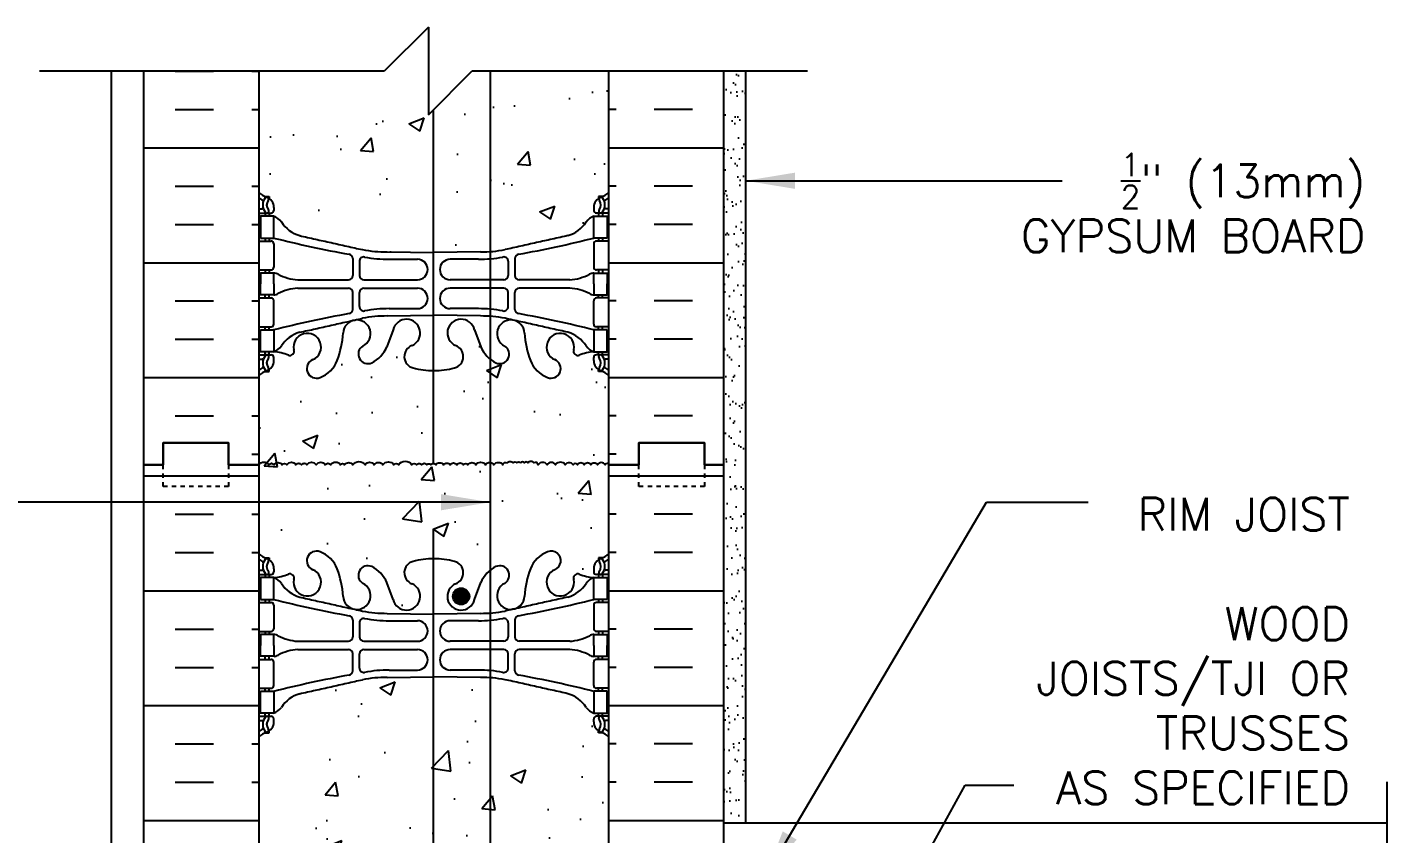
# Model space of a CAD drawing. Header units: inches. Extents: x 91.7 to 140.3, y -25.2 to 44.5.
# Drawn here: x 108.19 to 139.26, y 26.05 to 44.49 of the extents above; entities that cross this region are included whole.
import ezdxf

# ---------------------------------------------------------------- set-up
doc = ezdxf.new("R2010")
doc.units = ezdxf.units.IN
doc.header["$LTSCALE"] = 0.5
doc.header["$MEASUREMENT"] = 0
doc.linetypes.add('DASHED2', pattern=[0.375, 0.25, -0.125])
for name, color, linetype in [('HATCH', 12, 'Continuous'), ('line25', 2, 'Continuous'), ('LINE3', 3, 'Continuous'), ('LINE50', 5, 'Continuous'), ('LINE9', 9, 'Continuous'), ('TEXT', 4, 'Continuous'), ('Web_Edge', 9, 'Continuous')]:
    doc.layers.add(name, color=color, linetype=linetype)
doc.styles.add('DIM', font='romans.shx', dxfattribs={"width": 0.7})
doc.styles.add('ROMANS', font='romans.shx', dxfattribs={"height": 1.125})
doc.dimstyles.new('ext_12', dxfattribs={"dimscale": 12, "dimtxt": 0.09375, "dimasz": 0.09375, "dimexe": 0.09375, "dimexo": 0.0625, "dimgap": 0.0625, "dimtad": 1, "dimdec": 1, "dimzin": 3, "dimdsep": 46, "dimlunit": 4, "dimtxsty": 'DIM', "dimcen": 0.09, "dimdle": 0.09375, "dimclrt": 4, "dimadec": 0, "dimazin": 0, "dimtfac": 1, "dimtdec": 1, "dimtmove": 2, "dimatfit": 3, "dimfxl": 1, "dimfrac": 2, "dimtolj": 1, "dimtzin": 0, "dimarcsym": 0})

msp = doc.modelspace()

# ---------------------------------------------------------------- hatches: boundary and pattern name
at = {"layer": 'HATCH'}
h = msp.add_hatch(dxfattribs=at)
h.set_pattern_fill('AR-CONC', color=256, scale=0.5)
edge = h.paths.add_edge_path()
edge.add_arc((121.139, 27.903), 0.5, 46.2109, 66.4218)
edge.add_line((121.339, 28.361), (121.249, 28.361))
edge.add_line((121.249, 28.361), (121.249, 28.403))
edge.add_arc((121.389, 28.61), 0.25, 180, 235.9442, ccw=False)
edge.add_line((121.139, 28.61), (121.139, 28.677))
edge.add_arc((121.201, 28.677), 0.0625, 90, 180, ccw=False)
edge.add_line((121.201, 28.74), (121.249, 28.74))
edge.add_line((121.249, 28.74), (121.249, 28.81))
edge.add_line((121.249, 28.81), (121.144, 28.81))
edge.add_arc((121.266, 29.152), 0.364, 212.0424, 250.3387, ccw=False)
edge.add_arc((120.343, 28.541), 0.743, 34.228, 73.8107)
edge.add_spline(control_points=[(120.55, 29.255), (119.113, 29.576)], knot_values=[0, 0, 1, 1], degree=1, periodic=0)
edge.add_arc((118.557, 26.644), 2.984, 79.2546, 90.0995)
edge.add_line((118.551, 29.628), (117.485, 29.644))
edge.add_line((117.485, 29.644), (116.418, 29.628))
edge.add_arc((116.413, 26.644), 2.984, 89.9005, 100.7454)
edge.add_spline(control_points=[(115.857, 29.576), (114.419, 29.255)], knot_values=[0, 0, 1, 1], degree=1, periodic=0)
edge.add_arc((114.627, 28.541), 0.743, 106.1893, 145.772)
edge.add_arc((113.703, 29.152), 0.364, 289.6613, 327.9576, ccw=False)
edge.add_line((113.826, 28.81), (113.721, 28.81))
edge.add_line((113.721, 28.81), (113.721, 28.74))
edge.add_line((113.721, 28.74), (113.768, 28.74))
edge.add_arc((113.768, 28.677), 0.0625, 0, 90, ccw=False)
edge.add_line((113.831, 28.677), (113.831, 28.61))
edge.add_arc((113.581, 28.61), 0.25, 304.0558, 360, ccw=False)
edge.add_line((113.721, 28.403), (113.721, 28.361))
edge.add_line((113.721, 28.361), (113.631, 28.361))
edge.add_arc((113.831, 27.903), 0.5, 113.5782, 133.7891)
edge.add_line((113.485, 28.264), (113.485, 22.717))
edge.add_arc((113.831, 23.078), 0.5, 226.2109, 246.4218)
edge.add_line((113.631, 22.62), (113.721, 22.62))
edge.add_line((113.721, 22.62), (113.721, 22.578))
edge.add_arc((113.581, 22.371), 0.25, 0, 55.9442, ccw=False)
edge.add_line((113.831, 22.371), (113.831, 22.303))
edge.add_arc((113.768, 22.303), 0.0625, -90, 0, ccw=False)
edge.add_line((113.768, 22.241), (113.721, 22.241))
edge.add_line((113.721, 22.241), (113.721, 22.171))
edge.add_line((113.721, 22.171), (113.826, 22.171))
edge.add_arc((113.703, 21.828), 0.364, 32.0424, 70.3387, ccw=False)
edge.add_arc((114.627, 22.44), 0.743, 214.228, 253.8107)
edge.add_spline(control_points=[(114.419, 21.726), (115.857, 21.405)], knot_values=[0, 0, 1, 1], degree=1, periodic=0)
edge.add_arc((116.413, 24.337), 2.984, 259.2546, 270.0995)
edge.add_line((116.418, 21.353), (117.485, 21.337))
edge.add_line((117.485, 21.337), (118.551, 21.353))
edge.add_arc((118.557, 24.337), 2.984, 269.9005, 280.7454)
edge.add_spline(control_points=[(119.113, 21.405), (120.55, 21.726)], knot_values=[0, 0, 1, 1], degree=1, periodic=0)
edge.add_arc((120.343, 22.44), 0.743, 286.1893, 325.772)
edge.add_arc((121.266, 21.828), 0.364, 109.6613, 147.9576, ccw=False)
edge.add_line((121.144, 22.171), (121.249, 22.171))
edge.add_line((121.249, 22.171), (121.249, 22.241))
edge.add_line((121.249, 22.241), (121.201, 22.241))
edge.add_arc((121.201, 22.303), 0.0625, 180, 270, ccw=False)
edge.add_line((121.139, 22.303), (121.139, 22.365))
edge.add_line((121.139, 22.365), (118.61, 22.365))
edge.add_line((118.61, 22.365), (118.11, 22.865))
edge.add_line((118.11, 22.865), (118.11, 23.99))
edge.add_line((118.11, 23.99), (118.61, 24.49))
edge.add_line((118.61, 24.49), (121.485, 24.49))
edge.add_line((121.485, 24.49), (121.485, 28.264))
edge = h.paths.add_edge_path()
edge.add_line((121.249, 40.62), (121.339, 40.62))
edge.add_arc((121.139, 41.078), 0.5, 293.5782, 313.7891)
edge.add_line((121.485, 40.717), (121.485, 43.49))
edge.add_line((121.485, 43.49), (118.36, 43.49))
edge.add_line((118.36, 43.49), (117.36, 42.49))
edge.add_line((117.36, 42.49), (117.36, 44.49))
edge.add_line((117.36, 44.49), (116.36, 43.49))
edge.add_line((116.36, 43.49), (113.485, 43.49))
edge.add_line((113.485, 43.49), (113.485, 40.717))
edge.add_arc((113.831, 41.078), 0.5, 226.2109, 246.4218)
edge.add_line((113.631, 40.62), (113.721, 40.62))
edge.add_line((113.721, 40.62), (113.721, 40.578))
edge.add_arc((113.581, 40.371), 0.25, 0, 55.9442, ccw=False)
edge.add_line((113.831, 40.371), (113.831, 40.303))
edge.add_arc((113.768, 40.303), 0.0625, -90, 0, ccw=False)
edge.add_line((113.768, 40.241), (113.721, 40.241))
edge.add_line((113.721, 40.241), (113.721, 40.171))
edge.add_line((113.721, 40.171), (113.826, 40.171))
edge.add_arc((113.703, 39.828), 0.364, 32.0424, 70.3387, ccw=False)
edge.add_arc((114.627, 40.44), 0.743, 214.228, 253.8107)
edge.add_spline(control_points=[(114.419, 39.726), (115.857, 39.405)], knot_values=[0, 0, 1, 1], degree=1, periodic=0)
edge.add_arc((116.413, 42.337), 2.984, 259.2546, 270.0995)
edge.add_line((116.418, 39.353), (117.485, 39.337))
edge.add_line((117.485, 39.337), (118.551, 39.353))
edge.add_arc((118.557, 42.337), 2.984, 269.9005, 280.7454)
edge.add_spline(control_points=[(119.113, 39.405), (120.55, 39.726)], knot_values=[0, 0, 1, 1], degree=1, periodic=0)
edge.add_arc((120.343, 40.44), 0.743, 286.1893, 325.772)
edge.add_arc((121.266, 39.828), 0.364, 109.6613, 147.9576, ccw=False)
edge.add_line((121.144, 40.171), (121.249, 40.171))
edge.add_line((121.249, 40.171), (121.249, 40.241))
edge.add_line((121.249, 40.241), (121.201, 40.241))
edge.add_arc((121.201, 40.303), 0.0625, 180, 270, ccw=False)
edge.add_line((121.139, 40.303), (121.139, 40.371))
edge.add_arc((121.389, 40.371), 0.25, 124.0558, 180, ccw=False)
edge.add_line((121.249, 40.578), (121.249, 40.62))
h = msp.add_hatch(dxfattribs=at)
h.set_pattern_fill('INSUL', color=256, scale=7, style=0)
h.set_pattern_definition([(0, (-2812.6767, -362.5191), (0, 2.625), []), (0, (-2812.6767, -361.6441), (0, 2.625), [0.875, -0.875]), (0, (-2812.6767, -360.7691), (0, 2.625), [0.875, -0.875])])
h.paths.add_polyline_path([(113.485, 43.49), (110.86, 43.49), (110.86, 34.49), (111.297, 34.49), (111.297, 34.99), (112.797, 34.99), (112.797, 34.49), (113.485, 34.49)])
h = msp.add_hatch(dxfattribs=at)
h.set_pattern_fill('INSUL', color=256, scale=7, style=0)
h.set_pattern_definition([(180, (3047.6465, -362.5191), (0, 2.625), []), (180, (3047.6465, -361.6441), (0, 2.625), [0.875, -0.875]), (180, (3047.6465, -360.7691), (0, 2.625), [0.875, -0.875])])
h.paths.add_polyline_path([(124.11, 43.49), (121.485, 43.49), (121.485, 34.49), (122.172, 34.49), (122.172, 34.99), (123.672, 34.99), (123.672, 34.49), (124.11, 34.49)])
h = msp.add_hatch(dxfattribs=at)
h.set_pattern_fill('AR-SAND', color=256, scale=0.25, style=0)
h.set_pattern_definition([(37.5, (66.8089, -2.7638), (-0.0157483, 0.481706), [0, -0.38, 0, -0.425, 0, -0.40625]), (7.5, (66.8089, -2.7638), (0.442444, 0.7055365), [0, -0.205, 0, -0.3425, 0, -0.13125]), (327.5, (66.5014, -2.7638), (0.7785355, 0.0014148), [0, -0.125, 0, -0.45, 0, -0.5875]), (317.5, (66.5014, -2.7638), (0.7515317, 0.219419), [0, -0.0625, 0, -0.295, 0, -0.3375])])
h.paths.add_polyline_path([(124.61, 43.49), (124.11, 43.49), (124.11, 26.303), (124.61, 26.303)])
h = msp.add_hatch(dxfattribs=at)
h.set_pattern_fill('AR-CONC', color=256, scale=0.5)
h.paths.add_polyline_path([(121.485, 36.525, 0.088416), (121.339, 36.622), (121.249, 36.622), (121.249, 36.664, -0.249069), (121.139, 36.871), (121.139, 36.938, -0.414214), (121.201, 37.001), (121.249, 37.001), (121.249, 37.071), (121.144, 37.071, 0.085348), (120.814, 36.995, -0.669601), (120.682, 37.116, 2.087231), (120.248, 36.891, -1), (120.085, 36.482, -0.227838), (119.68, 36.907, -0.06598), (119.555, 37.515, 1.629604), (119.084, 37.214, -1.059167), (118.878, 36.832, -0.16372), (118.556, 37.186), (118.414, 37.573, 1.612474), (117.982, 37.213, -0.734872), (117.959, 36.702, -0.068475), (117.485, 36.64, -0.068475), (117.011, 36.702, -0.734872), (116.988, 37.213, 1.612474), (116.556, 37.573), (116.413, 37.186, -0.16372), (116.092, 36.832, -1.059167), (115.885, 37.214, 1.629604), (115.414, 37.515, -0.06598), (115.29, 36.907, -0.227838), (114.885, 36.482, -1), (114.722, 36.891, 2.087231), (114.288, 37.116, -0.669601), (114.155, 36.995, 0.085348), (113.826, 37.071), (113.721, 37.071), (113.721, 37.001), (113.768, 37.001, -0.414214), (113.831, 36.938), (113.831, 36.871, -0.249069), (113.721, 36.664), (113.721, 36.622), (113.631, 36.622, 0.088416), (113.485, 36.525), (113.485, 34.49, -0.520567), (113.716, 34.49, -0.520567), (113.836, 34.49, -0.520567), (114.02, 34.49, -0.520567), (114.125, 34.49, -0.520567), (114.335, 34.49, -0.520567), (114.461, 34.49, -0.520567), (114.587, 34.49, -0.520567), (114.796, 34.49, -0.520567), (115.006, 34.49, -0.520567), (115.127, 34.49, -0.520567), (115.353, 34.49, -0.520567), (115.447, 34.49, -0.520567), (115.636, 34.49, -0.520567), (115.914, 34.49, -0.520567), (116.124, 34.49, -0.520567), (116.323, 34.49, -0.520567), (116.57, 34.49, -0.520567), (116.68, 34.49, -0.520567), (116.986, 34.49, -0.520567), (117.091, 34.49, -0.520567), (117.207, 34.49, -0.520567), (117.327, 34.49, -0.520567), (117.416, 34.49, -0.520567), (117.532, 34.49, -0.520567), (117.71, 34.49, -0.520567), (117.857, 34.49, -0.520567), (118.009, 34.49, -0.520567), (118.167, 34.49, -0.520567), (118.266, 34.49, -0.520567), (118.445, 34.49, -0.520567), (118.665, 34.49, -0.520567), (118.859, 34.49, -0.520567), (119.064, 34.49, -0.520567), (119.164, 34.532, -0.520567), (119.295, 34.532, -0.520567), (119.384, 34.532, -0.520567), (119.467, 34.532, -0.520567), (119.55, 34.532, -0.520567), (119.639, 34.532, -0.520567), (119.77, 34.532, -0.520567), (119.87, 34.49, -0.520567), (120.074, 34.49, -0.520567), (120.269, 34.49, -0.520567), (120.489, 34.49, -0.520567), (120.667, 34.49, -0.520567), (120.767, 34.49, -0.520567), (120.924, 34.49, -0.520567), (121.076, 34.49, -0.520567), (121.223, 34.49, -0.520567), (121.402, 34.49, -0.615119), (121.485, 34.49)])
h.paths.add_polyline_path([(121.485, 34.49, 0.615119), (121.402, 34.49, 0.520567), (121.223, 34.49, 0.520567), (121.076, 34.49, 0.520567), (120.924, 34.49, 0.520567), (120.767, 34.49, 0.520567), (120.667, 34.49, 0.520567), (120.489, 34.49, 0.520567), (120.269, 34.49, 0.520567), (120.074, 34.49, 0.520567), (119.87, 34.49, 0.520567), (119.77, 34.532, 0.520567), (119.639, 34.532, 0.520567), (119.55, 34.532, 0.520567), (119.467, 34.532, 0.520567), (119.384, 34.532, 0.520567), (119.295, 34.532, 0.520567), (119.164, 34.532, 0.520567), (119.064, 34.49, 0.520567), (118.859, 34.49, 0.520567), (118.665, 34.49, 0.520567), (118.445, 34.49, 0.520567), (118.266, 34.49, 0.520567), (118.167, 34.49, 0.520567), (118.009, 34.49, 0.520567), (117.857, 34.49, 0.520567), (117.71, 34.49, 0.520567), (117.532, 34.49, 0.520567), (117.416, 34.49, 0.520567), (117.327, 34.49, 0.520567), (117.207, 34.49, 0.520567), (117.091, 34.49, 0.520567), (116.986, 34.49, 0.520567), (116.68, 34.49, 0.520567), (116.57, 34.49, 0.520567), (116.323, 34.49, 0.520567), (116.124, 34.49, 0.520567), (115.914, 34.49, 0.520567), (115.636, 34.49, 0.520567), (115.447, 34.49, 0.520567), (115.353, 34.49, 0.520567), (115.127, 34.49, 0.520567), (115.006, 34.49, 0.520567), (114.796, 34.49, 0.520567), (114.587, 34.49, 0.520567), (114.461, 34.49, 0.520567), (114.335, 34.49, 0.520567), (114.125, 34.49, 0.520567), (114.02, 34.49, 0.520567), (113.836, 34.49, 0.520567), (113.716, 34.49, 0.520567), (113.485, 34.49), (113.485, 32.456, 0.088416), (113.631, 32.359), (113.721, 32.359), (113.721, 32.317, -0.249069), (113.831, 32.11), (113.831, 32.042, -0.414214), (113.768, 31.98), (113.721, 31.98), (113.721, 31.91), (113.826, 31.91, 0.085348), (114.155, 31.985, -0.669601), (114.288, 31.865, 2.087231), (114.722, 32.09, -1), (114.885, 32.498, -0.227838), (115.29, 32.074, -0.06598), (115.414, 31.465, 1.629604), (115.885, 31.766, -1.059167), (116.092, 32.148, -0.16372), (116.413, 31.795), (116.556, 31.408, 1.612474), (116.988, 31.767, -0.734872), (117.011, 32.278, -0.068475), (117.485, 32.34, -0.068475), (117.959, 32.278, -0.734872), (117.982, 31.767, 1.612474), (118.414, 31.408), (118.556, 31.795, -0.16372), (118.878, 32.148, -1.059167), (119.084, 31.766, 1.629604), (119.555, 31.465, -0.06598), (119.68, 32.074, -0.227838), (120.085, 32.498, -1), (120.248, 32.09, 2.087231), (120.682, 31.865, -0.669601), (120.814, 31.985, 0.085348), (121.144, 31.91), (121.249, 31.91), (121.249, 31.98), (121.201, 31.98, -0.414214), (121.139, 32.042), (121.139, 32.11, -0.249069), (121.249, 32.317), (121.249, 32.359), (121.339, 32.359, 0.088416), (121.485, 32.456)])
h = msp.add_hatch(dxfattribs=at)
h.set_pattern_fill('INSUL', color=256, scale=7, style=0)
h.set_pattern_definition([(0, (-2812.6767, -380.5191), (0, 2.625), []), (0, (-2812.6767, -379.6441), (0, 2.625), [0.875, -0.875]), (0, (-2812.6767, -378.7691), (0, 2.625), [0.875, -0.875])])
h.paths.add_polyline_path([(110.86, 16.49), (111.297, 16.49), (111.297, 16.99), (112.797, 16.99), (112.797, 16.49), (113.485, 16.49), (113.485, 34.49), (112.797, 34.49), (112.797, 34.99), (111.297, 34.99), (111.297, 34.49), (110.86, 34.49)])
h = msp.add_hatch(dxfattribs=at)
h.set_pattern_fill('INSUL', color=256, scale=7, style=0)
h.set_pattern_definition([(180, (3047.6465, -380.5191), (0, 2.625), []), (180, (3047.6465, -379.6441), (0, 2.625), [0.875, -0.875]), (180, (3047.6465, -378.7691), (0, 2.625), [0.875, -0.875])])
h.paths.add_polyline_path([(121.485, 24.49), (124.11, 24.49), (124.11, 34.49), (123.672, 34.49), (123.672, 34.99), (122.172, 34.99), (122.172, 34.49), (121.485, 34.49)])
at = {"layer": 'LINE3'}
msp.add_hatch(color=256, dxfattribs=at).paths.add_polyline_path([(117.921, 31.48, 1), (118.296, 31.48, 1)])

# ---------------------------------------------------------------- linework, layer by layer
at = {"layer": 'HATCH'}
for points in [[(113.485, 34.49, -0.520567), (113.716, 34.49, -0.520567), (113.836, 34.49, -0.520567), (114.02, 34.49, -0.520567), (114.125, 34.49, -0.520567), (114.335, 34.49, -0.520567), (114.461, 34.49, -0.520567), (114.587, 34.49, -0.520567), (114.796, 34.49, -0.520567), (115.006, 34.49, -0.520567), (115.127, 34.49, -0.520567), (115.353, 34.49, -0.520567), (115.447, 34.49, -0.520567), (115.636, 34.49, -0.520567), (115.914, 34.49, -0.520567), (116.124, 34.49, -0.520567), (116.323, 34.49, -0.520567), (116.57, 34.49, -0.520567), (116.68, 34.49, -0.520567), (116.986, 34.49, -0.520567), (117.091, 34.49, -0.520567), (117.207, 34.49, -0.520567), (117.327, 34.49, -0.520567), (117.416, 34.49, -0.520567), (117.532, 34.49, -0.520567), (117.71, 34.49, -0.520567), (117.857, 34.49, -0.520567), (118.009, 34.49, -0.520567), (118.167, 34.49, -0.520567), (118.266, 34.49, -0.520567), (118.445, 34.49, -0.520567), (118.665, 34.49, -0.520567), (118.859, 34.49, -0.520567), (119.064, 34.49, -0.520567), (119.164, 34.532, -0.520567), (119.295, 34.532, -0.520567), (119.384, 34.532, -0.520567), (119.467, 34.532)], [(121.485, 34.49, 0.615119), (121.402, 34.49, 0.520567), (121.223, 34.49, 0.520567), (121.076, 34.49, 0.520567), (120.924, 34.49, 0.520567), (120.767, 34.49, 0.520567), (120.667, 34.49, 0.520567), (120.489, 34.49, 0.520567), (120.269, 34.49, 0.520567), (120.074, 34.49, 0.520567), (119.87, 34.49, 0.520567), (119.77, 34.532, 0.520567), (119.639, 34.532, 0.520567), (119.55, 34.532, 0.520567), (119.467, 34.532)]]:
    msp.add_lwpolyline(points, format="xyb", dxfattribs=at)
at = {"layer": 'line25'}
for p, q in [((113.485, 43.49), (113.485, 34.49)), ((121.485, 34.49), (121.485, 43.49)), ((113.485, 34.49), (113.485, 16.49)), ((121.485, 10.865), (121.485, 34.49))]:
    msp.add_line(p, q, dxfattribs=at)
at = {"layer": 'LINE3'}
for p, q in [((118.775, 43.49), (118.775, 14.851)), ((117.473, 42.604), (117.473, 34.52)), ((117.473, 33.02), (117.473, -2.396))]:
    msp.add_line(p, q, dxfattribs=at)
msp.add_circle((118.109, 31.48), 0.188, dxfattribs=at)
at = {"layer": 'LINE50'}
for p, q in [((110.86, 34.49), (110.86, 43.49)), ((124.11, 34.49), (124.11, 43.49)), ((110.86, 16.49), (110.86, 34.49)), ((124.11, 16.49), (124.11, 34.49))]:
    msp.add_line(p, q, dxfattribs=at)
for points in [[(110.86, 34.49), (111.297, 34.49), (111.297, 34.99), (112.797, 34.99), (112.797, 34.49), (113.485, 34.49)], [(113.485, 34.49), (112.797, 34.49), (112.797, 34.99), (111.297, 34.99), (111.297, 34.49), (110.86, 34.49)], [(124.11, 34.49), (123.672, 34.49), (123.672, 34.99), (122.172, 34.99), (122.172, 34.49), (121.485, 34.49)], [(121.485, 34.49), (122.172, 34.49), (122.172, 34.99), (123.672, 34.99), (123.672, 34.49), (124.11, 34.49)]]:
    msp.add_lwpolyline(points, dxfattribs=at)
at = {"layer": 'LINE9'}
for p, q in [((117.36, 44.49), (116.36, 43.49)), ((117.36, 44.49), (117.36, 42.49)), ((108.476, 43.49), (116.36, 43.49)), ((110.11, 43.49), (110.11, -1.51)), ((117.36, 42.49), (118.36, 43.49)), ((118.36, 43.49), (126.027, 43.49)), ((124.61, 43.49), (124.61, 26.303)), ((124.11, 26.303), (139.261, 26.303))]:
    msp.add_line(p, q, dxfattribs=at)
at = {"layer": 'LINE9', "linetype": 'DASHED2', "ltscale": 0.15}
for points in [[(112.797, 34.49), (112.797, 34.49), (112.797, 33.99), (111.297, 33.99), (111.297, 34.49), (111.297, 34.49)], [(123.672, 34.49), (123.672, 34.49), (123.672, 33.99), (122.172, 33.99), (122.172, 34.49), (122.172, 34.49)]]:
    msp.add_lwpolyline(points, dxfattribs=at)
at = {"layer": 'LINE9'}
msp.add_lwpolyline([(139.261, 27.24), (139.261, 24.873)], dxfattribs=at)
at = {"layer": 'Web_Edge'}
for p, q in [((113.631, 40.62), (113.721, 40.62)), ((113.721, 40.62), (113.721, 40.578)), ((121.339, 40.62), (121.249, 40.62)), ((121.249, 40.62), (121.249, 40.578)), ((113.485, 40.341), (113.563, 40.341)), ((113.485, 40.241), (113.768, 40.241)), ((113.631, 40.241), (113.631, 40.171)), ((113.721, 40.241), (113.721, 40.171)), ((113.831, 40.371), (113.831, 40.303)), ((121.139, 40.371), (121.139, 40.303)), ((121.485, 40.241), (121.201, 40.241)), ((121.249, 40.241), (121.249, 40.171)), ((121.339, 40.241), (121.339, 40.171)), ((121.485, 40.341), (121.407, 40.341)), ((113.485, 39.601), (113.768, 39.601)), ((113.631, 39.671), (113.631, 39.601)), ((113.721, 39.671), (113.721, 39.601)), ((113.831, 39.538), (113.831, 39.003)), ((121.139, 39.538), (121.139, 39.003)), ((121.485, 39.601), (121.201, 39.601)), ((121.249, 39.671), (121.249, 39.601)), ((121.339, 39.671), (121.339, 39.601)), ((115.633, 39.201), (115.633, 38.816)), ((116.418, 39.353), (117.485, 39.337)), ((116.466, 39.185), (117.112, 39.185)), ((118.551, 39.353), (117.485, 39.337)), ((118.504, 39.185), (117.857, 39.185)), ((119.337, 39.201), (119.337, 38.816)), ((113.485, 38.941), (113.768, 38.941)), ((113.631, 38.941), (113.631, 38.871)), ((113.721, 38.941), (113.721, 38.871)), ((115.785, 39.139), (115.785, 38.816)), ((119.184, 39.139), (119.184, 38.816)), ((121.485, 38.941), (121.201, 38.941)), ((121.249, 38.941), (121.249, 38.871)), ((121.339, 38.941), (121.339, 38.871)), ((114.379, 38.715), (115.533, 38.716)), ((114.379, 38.526), (115.533, 38.526)), ((115.885, 38.716), (117.112, 38.716)), ((115.885, 38.526), (117.112, 38.526)), ((119.084, 38.716), (117.857, 38.716)), ((119.084, 38.526), (117.857, 38.526)), ((120.591, 38.715), (119.437, 38.716)), ((120.591, 38.526), (119.437, 38.526)), ((113.485, 38.301), (113.768, 38.301)), ((113.631, 38.301), (113.631, 38.371)), ((113.721, 38.301), (113.721, 38.371)), ((113.831, 37.703), (113.831, 38.238)), ((115.633, 38.041), (115.633, 38.426)), ((115.785, 38.103), (115.785, 38.426)), ((119.184, 38.103), (119.184, 38.426)), ((119.337, 38.041), (119.337, 38.426)), ((121.139, 37.703), (121.139, 38.238)), ((121.485, 38.301), (121.201, 38.301)), ((121.249, 38.301), (121.249, 38.371)), ((121.339, 38.301), (121.339, 38.371)), ((116.418, 37.889), (117.485, 37.905)), ((116.466, 38.057), (117.112, 38.057)), ((118.551, 37.889), (117.485, 37.905)), ((118.504, 38.057), (117.857, 38.057)), ((113.485, 37.641), (113.768, 37.641)), ((113.631, 37.571), (113.631, 37.641)), ((113.721, 37.571), (113.721, 37.641)), ((121.485, 37.641), (121.201, 37.641)), ((121.249, 37.571), (121.249, 37.641)), ((121.339, 37.571), (121.339, 37.641)), ((116.556, 37.573), (116.413, 37.186)), ((118.414, 37.573), (118.556, 37.186)), ((113.485, 37.001), (113.768, 37.001)), ((113.631, 37.001), (113.631, 37.071)), ((113.721, 37.001), (113.721, 37.071)), ((121.485, 37.001), (121.201, 37.001)), ((121.249, 37.001), (121.249, 37.071)), ((121.339, 37.001), (121.339, 37.071)), ((113.485, 36.901), (113.563, 36.901)), ((113.721, 36.622), (113.721, 36.664)), ((113.831, 36.871), (113.831, 36.938)), ((121.139, 36.871), (121.139, 36.938)), ((121.249, 36.622), (121.249, 36.664)), ((121.485, 36.901), (121.407, 36.901)), ((113.631, 36.622), (113.721, 36.622)), ((121.339, 36.622), (121.249, 36.622)), ((113.631, 32.359), (113.721, 32.359)), ((113.721, 32.359), (113.721, 32.317)), ((121.339, 32.359), (121.249, 32.359)), ((121.249, 32.359), (121.249, 32.317)), ((113.485, 32.08), (113.563, 32.08)), ((113.831, 32.11), (113.831, 32.042)), ((121.139, 32.11), (121.139, 32.042)), ((121.485, 32.08), (121.407, 32.08)), ((113.485, 31.98), (113.768, 31.98)), ((113.631, 31.98), (113.631, 31.91)), ((113.721, 31.98), (113.721, 31.91)), ((116.556, 31.408), (116.413, 31.795)), ((118.414, 31.408), (118.556, 31.795)), ((121.485, 31.98), (121.201, 31.98)), ((121.249, 31.98), (121.249, 31.91)), ((121.339, 31.98), (121.339, 31.91)), ((113.631, 31.41), (113.631, 31.34)), ((113.721, 31.41), (113.721, 31.34)), ((121.249, 31.41), (121.249, 31.34)), ((121.339, 31.41), (121.339, 31.34)), ((113.485, 31.34), (113.768, 31.34)), ((113.831, 31.277), (113.831, 30.742)), ((116.418, 31.092), (117.485, 31.076)), ((118.551, 31.092), (117.485, 31.076)), ((121.139, 31.277), (121.139, 30.742)), ((121.485, 31.34), (121.201, 31.34)), ((115.633, 30.94), (115.633, 30.555)), ((115.785, 30.878), (115.785, 30.555)), ((116.466, 30.924), (117.112, 30.924)), ((118.504, 30.924), (117.857, 30.924)), ((119.184, 30.878), (119.184, 30.555)), ((119.337, 30.94), (119.337, 30.555)), ((113.485, 30.68), (113.768, 30.68)), ((113.631, 30.68), (113.631, 30.61)), ((113.721, 30.68), (113.721, 30.61)), ((114.379, 30.454), (115.533, 30.455)), ((115.885, 30.455), (117.112, 30.455)), ((119.084, 30.455), (117.857, 30.455)), ((120.591, 30.454), (119.437, 30.455)), ((121.485, 30.68), (121.201, 30.68)), ((121.249, 30.68), (121.249, 30.61)), ((121.339, 30.68), (121.339, 30.61)), ((114.379, 30.265), (115.533, 30.264)), ((115.633, 29.78), (115.633, 30.164)), ((115.785, 29.842), (115.785, 30.164)), ((115.885, 30.264), (117.112, 30.264)), ((119.084, 30.264), (117.857, 30.264)), ((119.184, 29.842), (119.184, 30.164)), ((119.337, 29.78), (119.337, 30.164)), ((120.591, 30.265), (119.437, 30.264)), ((113.485, 30.04), (113.768, 30.04)), ((113.631, 30.04), (113.631, 30.11)), ((113.721, 30.04), (113.721, 30.11)), ((113.831, 29.442), (113.831, 29.977)), ((121.139, 29.442), (121.139, 29.977)), ((121.485, 30.04), (121.201, 30.04)), ((121.249, 30.04), (121.249, 30.11)), ((121.339, 30.04), (121.339, 30.11)), ((116.418, 29.628), (117.485, 29.644)), ((116.466, 29.796), (117.112, 29.796)), ((118.551, 29.628), (117.485, 29.644)), ((118.504, 29.796), (117.857, 29.796)), ((113.485, 29.38), (113.768, 29.38)), ((113.631, 29.31), (113.631, 29.38)), ((113.721, 29.31), (113.721, 29.38)), ((121.485, 29.38), (121.201, 29.38)), ((121.249, 29.31), (121.249, 29.38)), ((121.339, 29.31), (121.339, 29.38)), ((113.485, 28.74), (113.768, 28.74)), ((113.485, 28.64), (113.563, 28.64)), ((113.631, 28.74), (113.631, 28.81)), ((113.721, 28.74), (113.721, 28.81)), ((113.831, 28.61), (113.831, 28.677)), ((121.139, 28.61), (121.139, 28.677)), ((121.485, 28.74), (121.201, 28.74)), ((121.249, 28.74), (121.249, 28.81)), ((121.339, 28.74), (121.339, 28.81)), ((121.485, 28.64), (121.407, 28.64)), ((113.631, 28.361), (113.721, 28.361)), ((113.721, 28.361), (113.721, 28.403)), ((121.249, 28.361), (121.249, 28.403)), ((121.339, 28.361), (121.249, 28.361))]:
    msp.add_line(p, q, dxfattribs=at)
for points in [[(113.526, 39.671), (113.826, 39.671), (113.826, 40.171), (113.526, 40.171)], [(121.444, 39.671), (121.144, 39.671), (121.144, 40.171), (121.444, 40.171)], [(113.526, 37.571), (113.826, 37.571), (113.826, 37.071), (113.526, 37.071)], [(121.444, 37.571), (121.144, 37.571), (121.144, 37.071), (121.444, 37.071)], [(113.526, 31.41), (113.826, 31.41), (113.826, 31.91), (113.526, 31.91)], [(121.444, 31.41), (121.144, 31.41), (121.144, 31.91), (121.444, 31.91)], [(113.526, 29.31), (113.826, 29.31), (113.826, 28.81), (113.526, 28.81)], [(121.444, 29.31), (121.144, 29.31), (121.144, 28.81), (121.444, 28.81)]]:
    msp.add_lwpolyline(points, close=True, dxfattribs=at)
for points in [[(113.826, 38.621), (113.826, 38.871), (113.526, 38.871), (113.526, 38.621)], [(121.144, 38.621), (121.144, 38.871), (121.444, 38.871), (121.444, 38.621)], [(113.826, 38.621), (113.826, 38.371), (113.526, 38.371), (113.526, 38.621)], [(121.144, 38.621), (121.144, 38.371), (121.444, 38.371), (121.444, 38.621)], [(113.826, 30.36), (113.826, 30.61), (113.526, 30.61), (113.526, 30.36)], [(121.144, 30.36), (121.144, 30.61), (121.444, 30.61), (121.444, 30.36)], [(113.826, 30.36), (113.826, 30.11), (113.526, 30.11), (113.526, 30.36)], [(121.144, 30.36), (121.144, 30.11), (121.444, 30.11), (121.444, 30.36)]]:
    msp.add_lwpolyline(points, dxfattribs=at)
for centre, radius, start, end in [((113.831, 41.078), 0.5, 226.2109, 250.5288), ((121.139, 41.078), 0.5, 289.4712, 313.7891), ((113.831, 41.078), 0.6, 234.7832, 245.0748), ((113.825, 40.426), 0.25, 140.1145, 222.4609), ((113.569, 40.515), 0.021, 343.464, 63.9957), ((113.667, 40.556), 0.045, 321.448, 139.1879), ((113.581, 40.371), 0.25, 0, 70.5288), ((113.825, 40.426), 0.16, 140.0001, 222.4609), ((121.389, 40.371), 0.25, 109.4712, 180), ((121.303, 40.556), 0.045, 40.8121, 218.552), ((121.145, 40.426), 0.16, 317.5391, 39.9999), ((121.145, 40.426), 0.25, 317.5391, 39.8855), ((121.401, 40.515), 0.021, 116.0043, 196.536), ((121.139, 41.078), 0.6, 294.9252, 305.2168), ((113.563, 40.361), 0.0196, 269.4032, 15.4901), ((113.673, 40.287), 0.045, 222.4609, 42.4609), ((113.768, 40.303), 0.0625, 270, 0), ((113.703, 39.828), 0.364, 34.9775, 70.3387), ((121.266, 39.828), 0.364, 109.6613, 145.0225), ((121.201, 40.303), 0.0625, 180, 270), ((121.296, 40.287), 0.045, 137.5391, 317.5391), ((121.407, 40.361), 0.0196, 164.5099, 270.5968), ((114.627, 40.44), 0.743, 212.7919, 253.8107), ((120.343, 40.44), 0.743, 286.1893, 327.2081), ((113.768, 39.538), 0.0625, 0, 90), ((120.634, 67.091), 28.253, 256.0552, 259.6343), ((114.335, 67.091), 28.253, 280.3657, 283.9448), ((121.201, 39.538), 0.0625, 90, 180), ((115.533, 39.201), 0.1, 360, 79.6343), ((115.885, 39.139), 0.1, 79.2546, 180), ((116.413, 42.337), 2.984, 259.2546, 270.0995), ((116.46, 42.169), 2.984, 259.2546, 270.0995), ((117.112, 38.951), 0.234, 270, 90), ((117.857, 38.951), 0.234, 90, 270), ((118.509, 42.169), 2.984, 269.9005, 280.7454), ((118.557, 42.337), 2.984, 269.9005, 280.7454), ((119.084, 39.139), 0.1, 0, 100.7454), ((119.437, 39.201), 0.1, 100.3657, 180), ((113.768, 39.003), 0.0625, 270, 0), ((113.822, 38.652), 0.219, 60.4937, 88.92), ((114.463, 39.872), 1.16, 242.5844, 265.8032), ((120.506, 39.872), 1.16, 274.1968, 297.4156), ((121.148, 38.652), 0.219, 91.08, 119.5063), ((121.201, 39.003), 0.0625, 180, 270), ((114.463, 37.37), 1.16, 94.1968, 117.4156), ((115.533, 38.816), 0.1, 270.0388, 360), ((115.533, 38.426), 0.1, 0, 89.9612), ((115.885, 38.816), 0.1, 180, 270), ((115.885, 38.426), 0.1, 90, 180), ((117.112, 38.291), 0.234, 270, 90), ((117.857, 38.291), 0.234, 90, 270), ((119.084, 38.816), 0.1, 270, 0), ((119.084, 38.426), 0.1, 0, 90), ((119.437, 38.816), 0.1, 180, 269.9612), ((119.437, 38.426), 0.1, 90.0388, 180), ((120.506, 37.37), 1.16, 62.5844, 85.8032), ((113.768, 38.238), 0.0625, 0, 90), ((113.822, 38.59), 0.219, 271.08, 299.5063), ((121.148, 38.59), 0.219, 240.4937, 268.92), ((121.201, 38.238), 0.0625, 90, 180), ((120.634, 10.151), 28.253, 100.3657, 103.9448), ((115.533, 38.041), 0.1, 280.3657, 0), ((115.885, 38.103), 0.1, 180, 280.7454), ((116.46, 35.073), 2.984, 89.9005, 100.7454), ((118.509, 35.073), 2.984, 79.2546, 90.0995), ((119.084, 38.103), 0.1, 259.2546, 0), ((119.437, 38.041), 0.1, 180, 259.6343), ((114.335, 10.151), 28.253, 76.0552, 79.6343), ((113.768, 37.703), 0.0625, 270, 0), ((115.726, 37.484), 0.314, 296.0652, 177.2643), ((116.413, 34.905), 2.984, 89.9005, 100.7454), ((116.861, 37.5), 0.314, 293.8084, 166.5854), ((118.109, 37.5), 0.314, 13.4146, 246.1916), ((118.557, 34.905), 2.984, 79.2546, 90.0995), ((119.243, 37.484), 0.314, 2.7357, 243.9348), ((121.201, 37.703), 0.0625, 180, 270), ((114.627, 36.802), 0.743, 106.1893, 147.2081), ((114.595, 37.178), 0.314, 293.8084, 191.4114), ((113.055, 37.68), 2.365, 339.9985, 355.6105), ((121.914, 37.68), 2.365, 184.3895, 200.0015), ((120.375, 37.178), 0.314, 348.5886, 246.1916), ((120.343, 36.802), 0.743, 32.7919, 73.8107), ((113.825, 36.816), 0.25, 137.5391, 219.8855), ((113.673, 36.955), 0.045, 317.5391, 137.5391), ((113.768, 36.938), 0.0625, 360, 90), ((113.703, 37.414), 0.364, 289.6613, 325.0225), ((113.771, 36.075), 0.997, 66.8533, 86.8462), ((114.197, 37.083), 0.0968, 249.5669, 19.8449), ((115.977, 37.017), 0.217, 121.463, 294.4736), ((115.727, 37.488), 0.75, 297.0295, 336.3062), ((117.079, 36.962), 0.268, 109.9662, 255.2108), ((117.891, 36.962), 0.268, 284.7892, 70.0338), ((119.243, 37.488), 0.75, 203.6938, 242.9705), ((118.992, 37.017), 0.217, 245.5264, 58.537), ((120.773, 37.083), 0.0968, 160.1551, 290.4331), ((121.199, 36.075), 0.997, 93.1538, 113.1467), ((121.266, 37.414), 0.364, 214.9775, 250.3387), ((121.201, 36.938), 0.0625, 90, 180), ((121.296, 36.955), 0.045, 42.4609, 222.4609), ((121.145, 36.816), 0.25, 320.1145, 42.4609), ((113.831, 36.164), 0.6, 114.9252, 125.2168), ((113.563, 36.881), 0.0196, 344.5099, 90.5968), ((113.569, 36.727), 0.021, 296.0043, 16.536), ((113.667, 36.685), 0.045, 220.8121, 38.552), ((113.581, 36.871), 0.25, 289.4712, 360), ((113.825, 36.816), 0.16, 137.5391, 219.9999), ((114.803, 36.687), 0.22, 111.8037, 291.8037), ((114.646, 37.115), 0.677, 290.6803, 338.8761), ((117.473, 38.394), 1.754, 254.7082, 270.3771), ((117.496, 38.394), 1.754, 269.6229, 285.2918), ((120.324, 37.115), 0.677, 201.1239, 249.3197), ((120.166, 36.687), 0.22, 248.1963, 68.1963), ((121.389, 36.871), 0.25, 180, 250.5288), ((121.303, 36.685), 0.045, 141.448, 319.1879), ((121.145, 36.816), 0.16, 320.0001, 42.4609), ((121.401, 36.727), 0.021, 163.464, 243.9957), ((121.407, 36.881), 0.0196, 89.4032, 195.4901), ((121.139, 36.164), 0.6, 54.7832, 65.0748), ((113.831, 36.164), 0.5, 109.4712, 133.7891), ((121.139, 36.164), 0.5, 46.2109, 70.5288), ((113.831, 32.817), 0.5, 226.2109, 250.5288), ((113.831, 32.817), 0.6, 234.7832, 245.0748), ((113.825, 32.164), 0.25, 140.1145, 222.4609), ((113.667, 32.295), 0.045, 321.448, 139.1879), ((113.581, 32.11), 0.25, 0, 70.5288), ((114.803, 32.294), 0.22, 68.1963, 248.1963), ((114.646, 31.865), 0.677, 21.1239, 69.3197), ((117.473, 30.586), 1.754, 89.6229, 105.2918), ((117.496, 30.586), 1.754, 74.7082, 90.3771), ((120.324, 31.865), 0.677, 110.6803, 158.8761), ((120.166, 32.294), 0.22, 291.8037, 111.8037), ((121.389, 32.11), 0.25, 109.4712, 180), ((121.303, 32.295), 0.045, 40.8121, 218.552), ((121.139, 32.817), 0.5, 289.4712, 313.7891), ((121.145, 32.164), 0.25, 317.5391, 39.8855), ((121.139, 32.817), 0.6, 294.9252, 305.2168), ((113.563, 32.099), 0.0196, 269.4032, 15.4901), ((113.569, 32.254), 0.021, 343.464, 63.9957), ((113.673, 32.026), 0.045, 222.4609, 42.4609), ((113.825, 32.164), 0.16, 140.0001, 222.4609), ((113.768, 32.042), 0.0625, 270, 0), ((114.595, 31.803), 0.314, 168.5886, 66.1916), ((113.055, 31.3), 2.365, 4.3895, 20.0015), ((115.977, 31.963), 0.217, 65.5264, 238.537), ((115.727, 31.493), 0.75, 23.6938, 62.9705), ((117.079, 32.019), 0.268, 104.7892, 250.0338), ((117.891, 32.019), 0.268, 289.9662, 75.2108), ((119.243, 31.493), 0.75, 117.0295, 156.3062), ((118.992, 31.963), 0.217, 301.463, 114.4736), ((121.914, 31.3), 2.365, 159.9985, 175.6105), ((120.375, 31.803), 0.314, 113.8084, 11.4114), ((121.201, 32.042), 0.0625, 180, 270), ((121.296, 32.026), 0.045, 137.5391, 317.5391), ((121.145, 32.164), 0.16, 317.5391, 39.9999), ((121.401, 32.254), 0.021, 116.0043, 196.536), ((121.407, 32.099), 0.0196, 164.5099, 270.5968), ((113.771, 32.906), 0.997, 273.1538, 293.1467), ((113.703, 31.567), 0.364, 34.9775, 70.3387), ((114.627, 32.178), 0.743, 212.7919, 253.8107), ((114.197, 31.898), 0.0968, 340.1551, 110.4331), ((115.726, 31.496), 0.314, 182.7357, 63.9348), ((116.861, 31.48), 0.314, 193.4146, 66.1916), ((118.109, 31.48), 0.314, 113.8084, 346.5854), ((119.243, 31.496), 0.314, 116.0652, 357.2643), ((120.343, 32.178), 0.743, 286.1893, 327.2081), ((120.773, 31.898), 0.0968, 69.5669, 199.8449), ((121.199, 32.906), 0.997, 246.8533, 266.8462), ((121.266, 31.567), 0.364, 109.6613, 145.0225), ((120.634, 58.83), 28.253, 256.0552, 259.6343), ((114.335, 58.83), 28.253, 280.3657, 283.9448), ((113.768, 31.277), 0.0625, 0, 90), ((116.413, 34.076), 2.984, 259.2546, 270.0995), ((118.557, 34.076), 2.984, 269.9005, 280.7454), ((121.201, 31.277), 0.0625, 90, 180), ((115.533, 30.94), 0.1, 360, 79.6343), ((115.885, 30.878), 0.1, 79.2546, 180), ((116.46, 33.908), 2.984, 259.2546, 270.0995), ((117.112, 30.689), 0.234, 270, 90), ((117.857, 30.689), 0.234, 90, 270), ((118.509, 33.908), 2.984, 269.9005, 280.7454), ((119.084, 30.878), 0.1, 0, 100.7454), ((119.437, 30.94), 0.1, 100.3657, 180), ((113.768, 30.742), 0.0625, 270, 0), ((113.822, 30.391), 0.219, 60.4937, 88.92), ((114.463, 31.611), 1.16, 242.5844, 265.8032), ((115.533, 30.555), 0.1, 270.0388, 360), ((115.885, 30.555), 0.1, 180, 270), ((119.084, 30.555), 0.1, 270, 0), ((119.437, 30.555), 0.1, 180, 269.9612), ((120.506, 31.611), 1.16, 274.1968, 297.4156), ((121.148, 30.391), 0.219, 91.08, 119.5063), ((121.201, 30.742), 0.0625, 180, 270), ((113.822, 30.328), 0.219, 271.08, 299.5063), ((114.463, 29.109), 1.16, 94.1968, 117.4156), ((115.533, 30.164), 0.1, 0, 89.9612), ((115.885, 30.164), 0.1, 90, 180), ((117.112, 30.03), 0.234, 270, 90), ((117.857, 30.03), 0.234, 90, 270), ((119.084, 30.164), 0.1, 0, 90), ((119.437, 30.164), 0.1, 90.0388, 180), ((120.506, 29.109), 1.16, 62.5844, 85.8032), ((121.148, 30.328), 0.219, 240.4937, 268.92), ((113.768, 29.977), 0.0625, 0, 90), ((115.885, 29.842), 0.1, 180, 280.7454), ((119.084, 29.842), 0.1, 259.2546, 0), ((121.201, 29.977), 0.0625, 90, 180), ((120.634, 1.889), 28.253, 100.3657, 103.9448), ((115.533, 29.78), 0.1, 280.3657, 0), ((116.413, 26.644), 2.984, 89.9005, 100.7454), ((116.46, 26.812), 2.984, 89.9005, 100.7454), ((118.509, 26.812), 2.984, 79.2546, 90.0995), ((118.557, 26.644), 2.984, 79.2546, 90.0995), ((119.437, 29.78), 0.1, 180, 259.6343), ((114.335, 1.889), 28.253, 76.0552, 79.6343), ((113.768, 29.442), 0.0625, 270, 0), ((114.627, 28.541), 0.743, 106.1893, 147.2081), ((120.343, 28.541), 0.743, 32.7919, 73.8107), ((121.201, 29.442), 0.0625, 180, 270), ((113.703, 29.152), 0.364, 289.6613, 325.0225), ((121.266, 29.152), 0.364, 214.9775, 250.3387), ((113.563, 28.62), 0.0196, 344.5099, 90.5968), ((113.825, 28.555), 0.25, 137.5391, 219.8855), ((113.673, 28.694), 0.045, 317.5391, 137.5391), ((113.581, 28.61), 0.25, 289.4712, 360), ((113.825, 28.555), 0.16, 137.5391, 219.9999), ((113.768, 28.677), 0.0625, 360, 90), ((121.201, 28.677), 0.0625, 90, 180), ((121.389, 28.61), 0.25, 180, 250.5288), ((121.296, 28.694), 0.045, 42.4609, 222.4609), ((121.145, 28.555), 0.16, 320.0001, 42.4609), ((121.145, 28.555), 0.25, 320.1145, 42.4609), ((121.407, 28.62), 0.0196, 89.4032, 195.4901), ((113.831, 27.903), 0.6, 114.9252, 125.2168), ((113.831, 27.903), 0.5, 109.4712, 133.7891), ((113.569, 28.466), 0.021, 296.0043, 16.536), ((113.667, 28.424), 0.045, 220.8121, 38.552), ((121.303, 28.424), 0.045, 141.448, 319.1879), ((121.139, 27.903), 0.5, 46.2109, 70.5288), ((121.401, 28.466), 0.021, 163.464, 243.9957), ((121.139, 27.903), 0.6, 54.7832, 65.0748)]:
    msp.add_arc(centre, radius, start, end, dxfattribs=at)
for points in [[(114.419, 39.726), (115.857, 39.405)], [(120.55, 39.726), (119.113, 39.405)], [(114.419, 37.516), (115.857, 37.837)], [(120.55, 37.516), (119.113, 37.837)], [(114.419, 31.464), (115.857, 31.144)], [(120.55, 31.464), (119.113, 31.144)], [(114.419, 29.255), (115.857, 29.576)], [(120.55, 29.255), (119.113, 29.576)]]:
    msp.add_open_spline(points, degree=1, dxfattribs=at)

# ---------------------------------------------------------------- texts
at = {"layer": 'TEXT', "char_height": 0.75, "attachment_point": 9, "style": 'ROMANS'}
for s, insert, width in [('\\A1;{\\H0.7x;\\S1/2;\\H1.4286x;"} (13mm) GYPSUM BOARD', (138.773, 39.346), 9.28726), ('\\A1;\\PRIM JOIST\\P\\PWOOD \\PJOISTS/TJI OR\\PTRUSSES \\PAS SPECIFIED', (138.42, 26.731), 12.00896)]:
    msp.add_mtext(s, dxfattribs=dict(at, insert=insert, width=width))

# ---------------------------------------------------------------- leaders
at = {"layer": 'TEXT'}
for points, override in [([(124.61, 40.98), (131.843, 40.98)], {"dimgap": 0.0625, "dimtad": 0}), ([(118.775, 33.632), (103.984, 33.632)], {"dimgap": 0.0625, "dimtad": 0}), ([(125.045, 25.046), (130.116, 33.633), (132.434, 33.633)], {"dimtad": 0}), ([(127.702, 23.681), (129.626, 27.168), (130.737, 27.168)], {"dimtad": 0})]:
    msp.add_leader(points, dimstyle='ext_12', override=override, dxfattribs=at)

doc.saveas('drawing.dxf')
